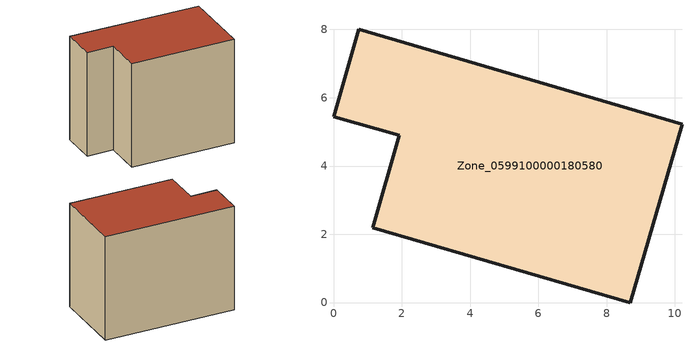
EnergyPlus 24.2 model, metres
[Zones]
Zone_0599100000180580
 floor ground (C_G): 1.15,2.2 1.92,4.9 0,5.45 0.73,8 10.21,5.23 8.7,0 z3.06
 wall outside (C_F): 1.92,4.9 1.15,2.2 8.7,0 10.21,5.23 0.73,8 0,5.45 1.92,4.9 z3.06:11.08
 roof outside (C_R): 0.73,8 0,5.45 1.92,4.9 1.15,2.2 8.7,0 10.21,5.23 z11.08
[BUILDING]
Pand.0599100000180580: North Axis=0; Terrain=City; Loads Convergence Tolerance Value=0.04; Temperature Convergence Tolerance Value=0.4; Solar Distribution=FullExterior; Maximum Number of Warmup Days=25; Minimum Number of Warmup Days=1
[Site:Location]
Rotterdam.The.Hague.AP_ZH_NLD Design_Conditions: Latitude=51.96; Longitude=4.45; Time Zone=1; Elevation=-4.5
[SITE:GROUNDTEMPERATURE:BUILDINGSURFACE]
18, 18, 18, 18, 18, 18, 18, 18, 18, 18, 18, 18
[MATERIAL] Thermal Absorptance=0.9; Solar Absorptance=0.7; Visible Absorptance=0.7
Name | Roughness | Thickness | Conductivity | Density | Specific Heat
G.TI.1946-1964 | MediumSmooth | 0.15 | 1 | 540 | 1210
F.TI.1946-1964 | Rough | 0.3 | 0.857143 | 1920 | 840
R.TI.1946-1964 | MediumRough | 0.2 | 0.277778 | 1500 | 1000
[CONSTRUCTION]
C_G: G.TI.1946-1964
C_F: F.TI.1946-1964
C_R: R.TI.1946-1964
[ZONE]
Zone_0599100000180580: Type=1; Multiplier=1; Ceiling Height=Autocalculate; Volume=Autocalculate; Floor Area=autocalculate; Part of Total Floor Area=Yes
[ZONEINFILTRATION:DESIGNFLOWRATE]
Infil_Zone_0599100000180580: Zone or ZoneList or Space or SpaceList=Zone_0599100000180580; Schedule=AlwaysOn; Design Flow Rate Calculation Method=Flow/Area; Flow Rate per Floor Area=0.003; Constant Term Coefficient=1; Temperature Term Coefficient=0; Velocity Term Coefficient=0; Velocity Squared Term Coefficient=0
[HVACTEMPLATE:ZONE:IDEALLOADSAIRSYSTEM]
Zone_0599100000180580: Maximum Heating Supply Air Temperature=50; Minimum Cooling Supply Air Temperature=13; Maximum Heating Supply Air Humidity Ratio=0.0156; Minimum Cooling Supply Air Humidity Ratio=0.0077; Heating Limit=NoLimit; Cooling Limit=NoLimit; Dehumidification Control Type=ConstantSensibleHeatRatio; Cooling Sensible Heat Ratio=0.7; Dehumidification Setpoint=60; Humidification Control Type=None; Humidification Setpoint=30; Outdoor Air Method=None; Outdoor Air Flow Rate per Person=0.00944; Outdoor Air Flow Rate per Zone Floor Area=0; Outdoor Air Flow Rate per Zone=0; Demand Controlled Ventilation Type=None; Outdoor Air Economizer Type=NoEconomizer; Heat Recovery Type=None; Sensible Heat Recovery Effectiveness=0.7; Latent Heat Recovery Effectiveness=0.65
[ZONECONTROL:THERMOSTAT]
ThermostatControl_Zone_0599100000180580: Zone or ZoneList=Zone_0599100000180580; Control Type Schedule=DualSetpointControlType; Control 1=Thermostat_Zone_0599100000180580; Temperature Difference Between Cutout And Setpoint=0
[THERMOSTATSETPOINT:DUALSETPOINT]
Thermostat_Zone_0599100000180580: Heating Setpoint Temperature Schedule=HeatingSetpoint_Zone_0599100000180580; Cooling Setpoint Temperature Schedule=CoolingSetpoint_Zone_0599100000180580
[SCHEDULE:COMPACT]
HeatingSetpoint_Zone_0599100000180580: Through: 12/31, For: AllDays, Until: 24:00, 21
CoolingSetpoint_Zone_0599100000180580: Through: 12/31, For: AllDays, Until: 24:00, 24
DualSetpointControlType: Through: 12/31, For: AllDays, Until: 24:00, 4
AlwaysOn: Through: 12/31, For: AllDays, Until: 24:00, 1
